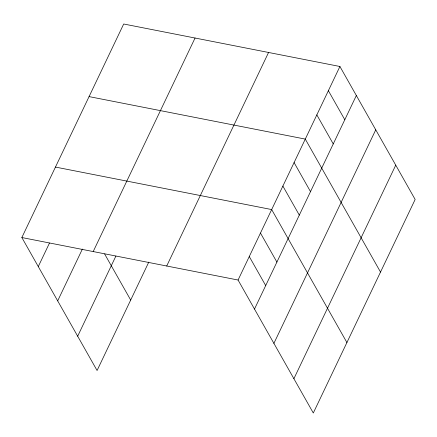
<?xml version="1.0" encoding="UTF-8"?>
<svg xmlns="http://www.w3.org/2000/svg" width="437" height="437" viewBox="0 0 437 437"><rect width="100%" height="100%" fill="white"/><g stroke="black" fill="none" stroke-linecap="round" stroke-linejoin="round"><path stroke-width="0.66" d="M21.85 237.537L123.698 24.002L339.92 66.49L415.15 199.463L313.302 412.998L238.067 280.03L21.85 237.537L97.08 370.51L148.793 262.096M38.276 266.57L49.479 243.081M57.684 300.869L82.385 249.074M93.201 251.559L195.055 38.024M77.677 336.211L115.881 256.104M166.715 266.007L268.564 52.467M238.067 280.03L339.92 66.49M254.492 309.063L356.346 95.523M273.901 343.362L375.749 129.822M293.893 378.699L395.742 165.164M89.072 96.604L305.288 139.092L380.523 272.065M55.461 167.071L271.677 209.563L346.912 342.532M328.373 90.694L344.798 119.727M316.83 114.893L333.256 143.926M294.085 162.58L310.51 191.614M282.881 186.069L299.307 215.102M260.474 233.052L276.9 262.085M249.27 256.541L265.696 285.574M104.623 253.963L130.69 300.044"/></g></svg>
